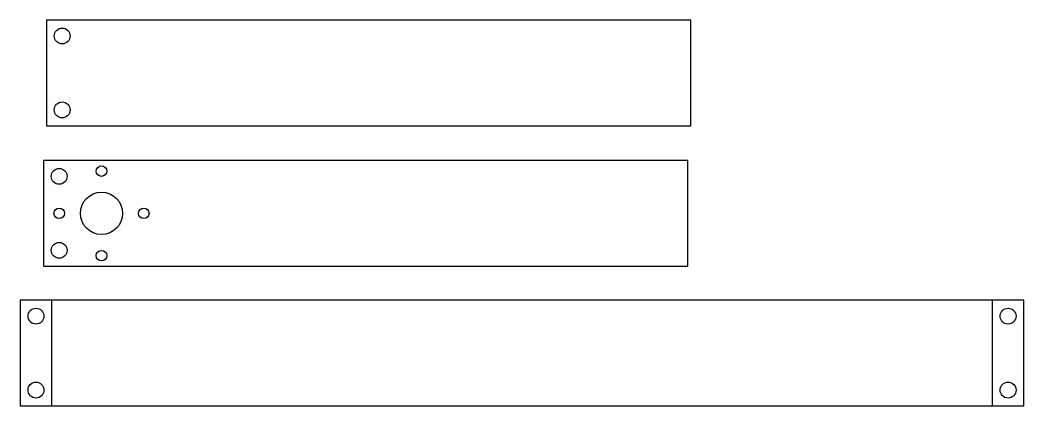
# Model space of a CAD drawing. Extents: x 13 to 203, y 13 to 86.
import ezdxf

# ---------------------------------------------------------------- set-up
doc = ezdxf.new("R2010")
doc.units = 0
doc.layers.get('0').update_dxf_attribs({"linetype": 'CONTINUOUS'})

# ---------------------------------------------------------------- blocks, each defined once
blk = doc.blocks.new('PIÈCE3_-_BIS')
at = {"color": 7, "linetype": 'CONTINUOUS'}
for p, q in [((95, 10), (-95, 10)), ((-95, 10), (-95, -10)), ((-89, -10), (-89, 10)), ((89, 10), (89, -10)), ((95, -10), (95, 10)), ((-95, -10), (95, -10))]:
    blk.add_line(p, q, dxfattribs=at)
for centre in [(-92, 7), (92, 7), (-92, -7), (92, -7)]:
    blk.add_circle(centre, 1.5, dxfattribs=at)
blk = doc.blocks.new('PIÈCE2')
at = {"color": 7, "linetype": 'CONTINUOUS'}
for p, q in [((10, 84), (-10, 84)), ((-10, 84), (-10, -38)), ((10, -38), (10, 84)), ((-10, -38), (10, -38))]:
    blk.add_line(p, q, dxfattribs=at)
for centre, radius in [((-7, 81), 1.5), ((0, 81), 1), ((7, 81), 1.5), ((0, 73), 4), ((-8, 73), 1), ((8, 73), 1), ((0, 65), 1)]:
    blk.add_circle(centre, radius, dxfattribs=at)
blk = doc.blocks.new('CAMBAM__')
at = {"color": 7, "linetype": 'CONTINUOUS'}
for p, q in [((10, 84), (-10, 84)), ((-10, 84), (-10, -38)), ((10, -38), (10, 84)), ((-10, -38), (10, -38))]:
    blk.add_line(p, q, dxfattribs=at)
for centre in [(-7, 81), (7, 81)]:
    blk.add_circle(centre, 1.5, dxfattribs=at)

msp = doc.modelspace()

# ---------------------------------------------------------------- block references
at = {"rotation": 90}
for name, p in [('CAMBAM__', (101.62, 76.2)), ('PIÈCE2', (101.06, 49.62))]:
    msp.add_blockref(name, p, dxfattribs=at)
msp.add_blockref('PIÈCE3_-_BIS', (107.65, 23.17))

doc.saveas('drawing.dxf')
